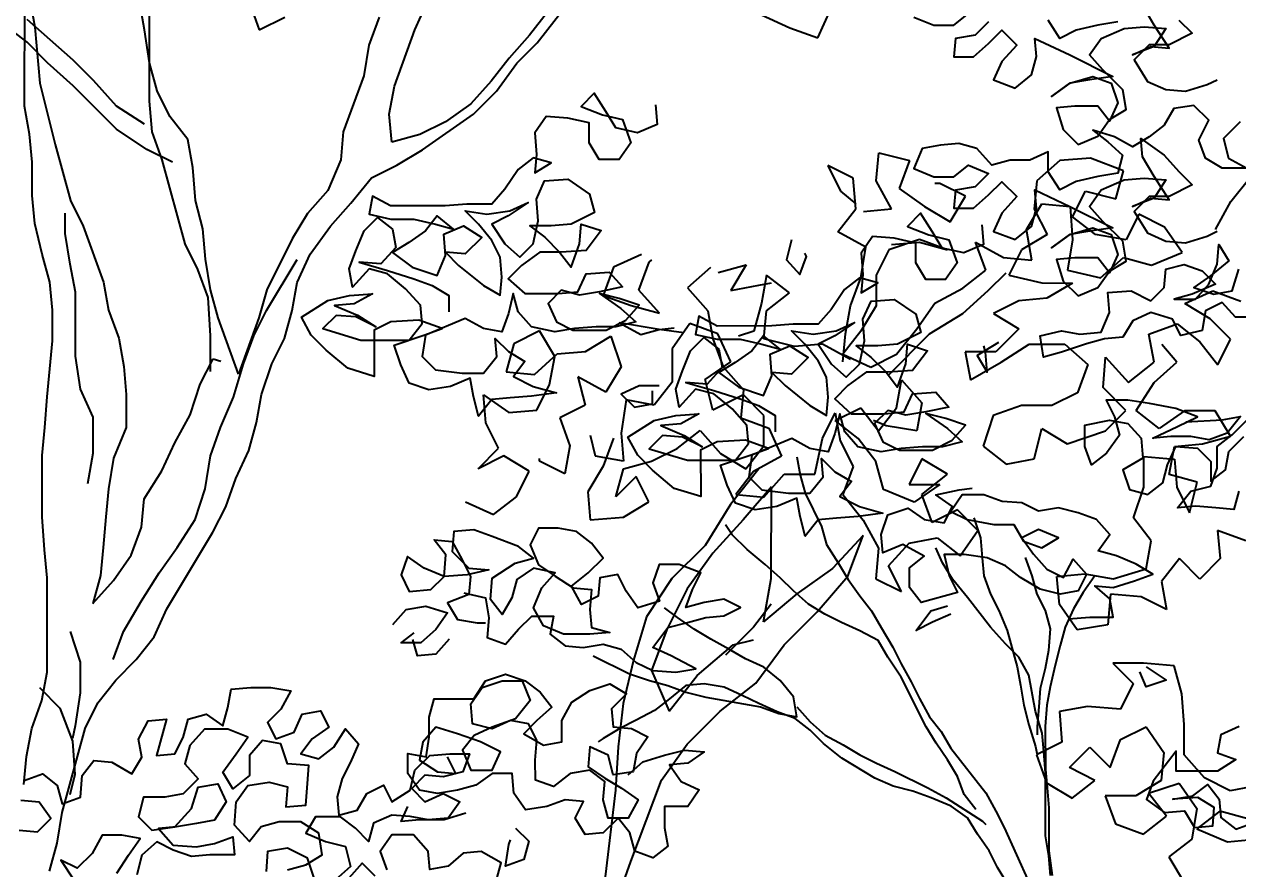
# Model space of a CAD drawing. Header units: millimetres. Extents: x 684983 to 685377, y 990360 to 990509.
# Drawn here: x 685200.044 to 685200.73, y 990446.12 to 990446.597 of the extents above; entities that cross this region are included whole.
import ezdxf

# ---------------------------------------------------------------- set-up
doc = ezdxf.new("R2010")
doc.units = ezdxf.units.MM
doc.header["$PDMODE"] = 35
doc.header["$PDSIZE"] = 0.2
for name, color, linetype in [('dim', 7, 'Continuous'), ('MAHAGONY', 7, 'Continuous'), ('TEAK', 7, 'Continuous')]:
    doc.layers.add(name, color=color, linetype=linetype)
doc.styles.add('DIM', font='ARIALN.TTF', dxfattribs={"width": 0.8, "height": 1})
doc.dimstyles.get("Standard").update_dxf_attribs({"dimtxt": 1, "dimasz": 0.18, "dimexe": 0.18, "dimexo": 0.0625, "dimgap": 0.09, "dimtad": 0, "dimrnd": 0.05, "dimzin": 0, "dimdsep": 46, "dimtxsty": 'DIM', "dimcen": 0.09, "dimse1": 1, "dimse2": 1, "dimsd1": 1, "dimsd2": 1, "dimadec": 0, "dimazin": 0, "dimtfac": 1, "dimtix": 1, "dimtofl": 0, "dimtmove": 2, "dimatfit": 3, "dimfxl": 0, "dimtolj": 1, "dimtzin": 0, "dimarcsym": 0})

# ---------------------------------------------------------------- blocks, each defined once
blk = doc.blocks.new('*D57')
at = {"layer": 'Defpoints', "color": 0, "transparency": 16777216}
for p in [(685192.35967, 990448.87212), (685192.10547, 990447.83), (685211.20735, 990443.17057)]:
    blk.add_point(p, dxfattribs=at)
at = {"layer": 'dim', "color": 0, "transparency": 16777216, "insert": (685201.91061, 990446.54241), "char_height": 1, "attachment_point": 5, "rotation": 346.29181, "style": 'DIM'}
blk.add_mtext('\\A1;19.65', dxfattribs=at)
blk = doc.blocks.new('TREE30')
at = {"color": 3, "flags": 128}
for points in [[(-0.1117, 2.86616), (-0.12371, 2.86415), (-0.13671, 2.86114), (-0.14672, 2.85612), (-0.15373, 2.86713)], [(-0.23481, 2.86905), (-0.22279, 2.86406), (-0.21078, 2.86407), (-0.20178, 2.87109)], [(-0.18976, 2.86609), (-0.19776, 2.85808), (-0.20977, 2.85607), (-0.21076, 2.84506), (-0.19875, 2.84507), (-0.18975, 2.85308), (-0.18175, 2.8611), (-0.17274, 2.8521), (-0.18174, 2.84208), (-0.18673, 2.83107), (-0.17371, 2.82607), (-0.16371, 2.83409), (-0.16072, 2.8451), (-0.16173, 2.85611), (-0.1407, 2.84612), (-0.11467, 2.83313), (-0.12868, 2.83112), (-0.14069, 2.82911), (-0.15169, 2.82109), (-0.14069, 2.82911), (-0.12668, 2.83312), (-0.11567, 2.82913), (-0.11165, 2.81712), (-0.11665, 2.80611), (-0.12366, 2.81511), (-0.13767, 2.8151), (-0.14868, 2.81409), (-0.14467, 2.80108), (-0.13565, 2.79208), (-0.12365, 2.7971), (-0.11665, 2.80711), (-0.10665, 2.81312), (-0.10866, 2.82513), (-0.12068, 2.83713), (-0.12869, 2.84613), (-0.1217, 2.85615), (-0.10769, 2.86216), (-0.09568, 2.86318), (-0.08267, 2.86219), (-0.08967, 2.85117), (-0.10267, 2.84616), (-0.09167, 2.85117), (-0.08066, 2.85018), (-0.08968, 2.86418), (-0.09669, 2.87619)], [(-0.07467, 2.8672), (-0.06665, 2.8592), (-0.08066, 2.85218), (-0.09267, 2.85217), (-0.10167, 2.84315), (-0.09365, 2.83015), (-0.08264, 2.82516), (-0.07062, 2.82417), (-0.05762, 2.82818), (-0.05162, 2.83119)], [(-0.02755, 2.68761), (-0.04056, 2.6876), (-0.04857, 2.6966), (-0.05858, 2.69159), (-0.06057, 2.67957), (-0.07358, 2.67656), (-0.07859, 2.68656), (-0.0916, 2.69055), (-0.10261, 2.68554), (-0.1086, 2.67553), (-0.11961, 2.67452), (-0.13062, 2.6715), (-0.14563, 2.66648), (-0.15663, 2.66347), (-0.15865, 2.67648), (-0.14564, 2.6795), (-0.13463, 2.6775), (-0.12162, 2.67852), (-0.11663, 2.69053), (-0.11764, 2.70254), (-0.10363, 2.70355), (-0.09161, 2.69756), (-0.08361, 2.70557), (-0.08262, 2.71658), (-0.07161, 2.7196), (-0.0606, 2.7156), (-0.05259, 2.7076), (-0.06659, 2.70159), (-0.0776, 2.69857), (-0.06459, 2.69859), (-0.05659, 2.7076), (-0.0516, 2.71962), (-0.05061, 2.73163), (-0.04459, 2.72162), (-0.05559, 2.71261), (-0.0656, 2.70559), (-0.05358, 2.7016), (-0.04257, 2.70361), (-0.03858, 2.71663)], [(-0.03766, 2.8057), (-0.04766, 2.79568), (-0.04465, 2.78368), (-0.03363, 2.77768), (-0.04865, 2.77767), (-0.05866, 2.78366), (-0.06267, 2.79467), (-0.05668, 2.80669), (-0.0657, 2.81568), (-0.07771, 2.81367), (-0.0837, 2.80366), (-0.0927, 2.79664), (-0.10271, 2.79063), (-0.11372, 2.79662), (-0.12673, 2.80062), (-0.11772, 2.79362), (-0.10871, 2.78562), (-0.1117, 2.77461), (-0.12371, 2.77259), (-0.13671, 2.76958), (-0.14672, 2.76457), (-0.15373, 2.77557), (-0.15375, 2.78758), (-0.16475, 2.78257), (-0.17676, 2.78255), (-0.18777, 2.77954), (-0.19678, 2.78954), (-0.2078, 2.79253), (-0.2188, 2.79152), (-0.22981, 2.78951), (-0.23481, 2.7775), (-0.22279, 2.7725), (-0.21078, 2.77252), (-0.20178, 2.77953), (-0.18976, 2.77454), (-0.19776, 2.76652), (-0.20977, 2.76451), (-0.21076, 2.7535), (-0.19875, 2.75351), (-0.18975, 2.76152), (-0.18175, 2.76954), (-0.17274, 2.76054), (-0.18174, 2.75052), (-0.18673, 2.73951), (-0.17371, 2.73452), (-0.16371, 2.74253), (-0.16072, 2.75354), (-0.16173, 2.76455), (-0.1407, 2.75456), (-0.11467, 2.74158), (-0.12868, 2.73956), (-0.14069, 2.73755), (-0.15169, 2.72953), (-0.14069, 2.73755), (-0.12668, 2.74157), (-0.11567, 2.73757), (-0.11165, 2.72557), (-0.11665, 2.71455), (-0.12366, 2.72355), (-0.13767, 2.72354), (-0.14868, 2.72253), (-0.14467, 2.70952), (-0.13565, 2.70052), (-0.12365, 2.70554), (-0.11665, 2.71555), (-0.10665, 2.72157), (-0.10866, 2.73358), (-0.12068, 2.74557), (-0.12869, 2.75457), (-0.1217, 2.76459), (-0.10769, 2.77061), (-0.09568, 2.77162), (-0.08267, 2.77063), (-0.08967, 2.75961), (-0.10267, 2.7546), (-0.09167, 2.75961), (-0.08066, 2.75862), (-0.08968, 2.77263), (-0.09669, 2.78463), (-0.09771, 2.79564), (-0.08368, 2.78564), (-0.07467, 2.77564), (-0.06665, 2.76764), (-0.08066, 2.76062), (-0.09267, 2.76061), (-0.10167, 2.7516), (-0.09365, 2.73859), (-0.08264, 2.7336), (-0.07062, 2.73261), (-0.05762, 2.73662), (-0.05162, 2.73963)], [(-0.39102, 2.81607), (-0.39, 2.80406), (-0.40201, 2.79904), (-0.41502, 2.80203), (-0.42104, 2.81204), (-0.42805, 2.82304), (-0.43605, 2.81502), (-0.42304, 2.81003), (-0.41102, 2.80704), (-0.40601, 2.79303), (-0.413, 2.78302), (-0.42501, 2.78301), (-0.43103, 2.79301), (-0.43104, 2.80502), (-0.44405, 2.80801), (-0.45707, 2.809), (-0.46406, 2.79899), (-0.46305, 2.78598), (-0.46404, 2.77497), (-0.45404, 2.78098), (-0.46505, 2.78397), (-0.47405, 2.77696), (-0.48205, 2.76494), (-0.49005, 2.75593), (-0.50506, 2.75591), (-0.51807, 2.7549), (-0.5511, 2.75487), (-0.56211, 2.76086), (-0.5641, 2.74985), (-0.55109, 2.74686), (-0.53708, 2.74687), (-0.52406, 2.74388), (-0.51305, 2.74089), (-0.52307, 2.74889), (-0.53006, 2.73987), (-0.54007, 2.73286), (-0.55007, 2.72685), (-0.53805, 2.71785), (-0.52303, 2.71286), (-0.51804, 2.72487), (-0.51905, 2.73788), (-0.50705, 2.7429), (-0.49603, 2.7359), (-0.50603, 2.72589), (-0.51804, 2.72687), (-0.51003, 2.71888), (-0.495, 2.70688), (-0.48499, 2.70088), (-0.484, 2.71189), (-0.48501, 2.7239), (-0.49003, 2.73391), (-0.49804, 2.74391), (-0.50606, 2.75191), (-0.49304, 2.74992), (-0.47903, 2.75193), (-0.46803, 2.75695), (-0.48003, 2.74893), (-0.49003, 2.74392), (-0.48202, 2.73191), (-0.473, 2.72391), (-0.465, 2.73193), (-0.46201, 2.74594), (-0.46303, 2.75895), (-0.45803, 2.76997), (-0.44402, 2.77098), (-0.431, 2.76198), (-0.42799, 2.75098), (-0.44199, 2.74396), (-0.454, 2.74295), (-0.46701, 2.74294), (-0.458, 2.73594), (-0.44898, 2.72694), (-0.44197, 2.71794), (-0.43698, 2.73195), (-0.43599, 2.74396), (-0.42397, 2.73997), (-0.43297, 2.72795), (-0.44798, 2.72694), (-0.46099, 2.72693), (-0.472, 2.71891), (-0.48, 2.7109), (-0.46998, 2.7019), (-0.44996, 2.70192), (-0.43795, 2.70293), (-0.43296, 2.71394), (-0.41895, 2.71496), (-0.41093, 2.70596), (-0.42494, 2.70294), (-0.43695, 2.70093), (-0.44796, 2.70392), (-0.45596, 2.69591), (-0.45095, 2.6849), (-0.44093, 2.67991), (-0.42092, 2.67992), (-0.40891, 2.68594), (-0.40091, 2.69495), (-0.41293, 2.69895), (-0.42494, 2.70194), (-0.41192, 2.69294), (-0.40291, 2.68494), (-0.41491, 2.68193), (-0.42692, 2.68192), (-0.43993, 2.68091), (-0.45194, 2.67889), (-0.46596, 2.68188), (-0.47397, 2.69088), (-0.47698, 2.70189), (-0.47998, 2.68988), (-0.48397, 2.67887), (-0.49498, 2.68086), (-0.506, 2.68685), (-0.53001, 2.67682), (-0.532, 2.66381), (-0.52398, 2.65581), (-0.50797, 2.65382), (-0.49496, 2.65383), (-0.48696, 2.66385), (-0.48797, 2.67486), (-0.47996, 2.66686), (-0.46994, 2.66086), (-0.47694, 2.65185), (-0.46492, 2.64585), (-0.45091, 2.64186), (-0.46592, 2.63985), (-0.47893, 2.63884), (-0.48994, 2.63783), (-0.49793, 2.62781), (-0.50095, 2.63982), (-0.50296, 2.65082), (-0.51497, 2.64581), (-0.52797, 2.6438), (-0.53999, 2.64779), (-0.545, 2.65879), (-0.54902, 2.6708), (-0.53101, 2.67682), (-0.52, 2.68083), (-0.53402, 2.68583), (-0.55103, 2.68481), (-0.56104, 2.6798), (-0.56101, 2.65177), (-0.57703, 2.65676), (-0.59005, 2.66776), (-0.59907, 2.67676), (-0.60508, 2.68776), (-0.58908, 2.69779), (-0.57607, 2.7008), (-0.56206, 2.70181), (-0.57306, 2.6958), (-0.58507, 2.69479), (-0.57105, 2.68879), (-0.56004, 2.6818), (-0.57205, 2.68779), (-0.58406, 2.68878), (-0.59206, 2.68077), (-0.56904, 2.67378), (-0.54001, 2.67381), (-0.53201, 2.68383), (-0.53303, 2.69483), (-0.54204, 2.70483), (-0.55306, 2.71383), (-0.56407, 2.71682), (-0.57407, 2.70581), (-0.57608, 2.71681), (-0.57209, 2.72783), (-0.5671, 2.73984), (-0.5591, 2.74786), (-0.55008, 2.74086), (-0.54807, 2.72985), (-0.55707, 2.71983), (-0.57008, 2.72082), (-0.55306, 2.71583), (-0.53704, 2.71084), (-0.52603, 2.70685), (-0.51602, 2.70085), (-0.51601, 2.69085)], [(-0.19374, 2.74351), (-0.19273, 2.7315), (-0.20473, 2.72648), (-0.21775, 2.72947), (-0.22376, 2.73948), (-0.23078, 2.75048), (-0.23878, 2.74246), (-0.22576, 2.73747), (-0.21375, 2.73448), (-0.20873, 2.72047), (-0.21573, 2.71046), (-0.22774, 2.71045), (-0.23375, 2.72045), (-0.23376, 2.73246), (-0.24678, 2.73545), (-0.25979, 2.73644), (-0.26679, 2.72642), (-0.26577, 2.71341), (-0.26676, 2.7024), (-0.25676, 2.70842), (-0.26777, 2.71141), (-0.27677, 2.7044), (-0.28477, 2.69238), (-0.29277, 2.68336), (-0.30778, 2.68335), (-0.32079, 2.68234), (-0.35382, 2.68231), (-0.36483, 2.6883), (-0.36683, 2.67729), (-0.35381, 2.6743), (-0.3398, 2.67431), (-0.32679, 2.67132), (-0.31577, 2.66833), (-0.32579, 2.67633), (-0.33279, 2.66731), (-0.34279, 2.6603), (-0.35279, 2.65428), (-0.34077, 2.64529), (-0.32576, 2.6403), (-0.32076, 2.65231), (-0.32178, 2.66532), (-0.30977, 2.67034), (-0.29876, 2.66334), (-0.30875, 2.65332), (-0.32077, 2.65431), (-0.31275, 2.64631), (-0.29773, 2.63432), (-0.28771, 2.62832), (-0.28672, 2.63933), (-0.28773, 2.65134), (-0.29275, 2.66135), (-0.30076, 2.67135), (-0.30878, 2.67935), (-0.29577, 2.67736), (-0.28176, 2.67937), (-0.27075, 2.68439), (-0.28275, 2.67637), (-0.29276, 2.67135), (-0.28474, 2.65935), (-0.27572, 2.65135), (-0.26773, 2.65937), (-0.26474, 2.67338), (-0.26575, 2.68639), (-0.26075, 2.69741), (-0.24674, 2.69842), (-0.23372, 2.68942), (-0.23071, 2.67842), (-0.24472, 2.6714), (-0.25673, 2.67039), (-0.26974, 2.67037), (-0.26072, 2.66338), (-0.25171, 2.65438), (-0.24469, 2.64538), (-0.2397, 2.65939), (-0.23871, 2.6714), (-0.2267, 2.66741), (-0.23569, 2.65539), (-0.25071, 2.65438), (-0.26372, 2.65437), (-0.27472, 2.64635), (-0.28272, 2.63834), (-0.2727, 2.62934), (-0.25268, 2.62936), (-0.24068, 2.63037), (-0.23568, 2.64138), (-0.22167, 2.64239), (-0.21366, 2.63339), (-0.22766, 2.63038), (-0.23967, 2.62837), (-0.25069, 2.63136), (-0.25868, 2.62334), (-0.25367, 2.61234), (-0.24366, 2.60734), (-0.22364, 2.60736), (-0.21164, 2.61338), (-0.20364, 2.62239), (-0.21565, 2.62639), (-0.22766, 2.62938), (-0.21464, 2.62038), (-0.20563, 2.61238), (-0.21764, 2.60937), (-0.22965, 2.60936), (-0.24266, 2.60835), (-0.25467, 2.60633), (-0.26868, 2.60932), (-0.2767, 2.61832), (-0.27971, 2.62933), (-0.2827, 2.61732), (-0.28669, 2.6063), (-0.2977, 2.6083), (-0.30872, 2.61429), (-0.33273, 2.60426), (-0.33472, 2.59125), (-0.32671, 2.58325), (-0.31069, 2.58126), (-0.29768, 2.58127), (-0.28968, 2.59129), (-0.29069, 2.6023), (-0.28268, 2.5943), (-0.27266, 2.5883), (-0.27966, 2.57929), (-0.26765, 2.57329), (-0.25363, 2.5693), (-0.26864, 2.56729), (-0.28165, 2.56628), (-0.29266, 2.56526), (-0.30066, 2.55525), (-0.30367, 2.56726), (-0.30568, 2.57826), (-0.31769, 2.57325), (-0.3307, 2.57123), (-0.34271, 2.57523), (-0.34773, 2.58623), (-0.35174, 2.59824), (-0.33373, 2.60426), (-0.32272, 2.60827), (-0.33674, 2.61326), (-0.35375, 2.61225), (-0.36376, 2.60723), (-0.36373, 2.57921), (-0.37975, 2.5842), (-0.39277, 2.5952), (-0.40179, 2.6042), (-0.4078, 2.6152), (-0.3918, 2.62522), (-0.37879, 2.62824), (-0.36478, 2.62925), (-0.37578, 2.62324), (-0.38779, 2.62223), (-0.37378, 2.61623), (-0.36276, 2.60924), (-0.37478, 2.61523), (-0.38679, 2.61622), (-0.39479, 2.60821), (-0.37176, 2.60122), (-0.34274, 2.60125), (-0.33474, 2.61126), (-0.33575, 2.62227), (-0.34477, 2.63227), (-0.35578, 2.64127), (-0.3668, 2.64426), (-0.37679, 2.63325), (-0.37881, 2.64425), (-0.37481, 2.65527), (-0.36982, 2.66728), (-0.36182, 2.67529), (-0.35281, 2.6683), (-0.35079, 2.65729), (-0.35979, 2.64727), (-0.3728, 2.64826), (-0.35579, 2.64327), (-0.33977, 2.63828), (-0.32875, 2.63429), (-0.31874, 2.62829), (-0.31873, 2.61829)], [(-0.03846, 2.58251), (-0.04145, 2.5715), (-0.05246, 2.57249), (-0.06447, 2.57348), (-0.07548, 2.57247), (-0.06748, 2.58248), (-0.05548, 2.5855), (-0.05148, 2.59651), (-0.0515, 2.60952), (-0.04249, 2.61654), (-0.0335, 2.62555)], [(-0.38882, 2.64625), (-0.40083, 2.64623), (-0.41183, 2.64122), (-0.40382, 2.63322), (-0.39281, 2.63523), (-0.39282, 2.64324)], [(-0.07053, 2.62452), (-0.04851, 2.62554), (-0.0375, 2.62755), (-0.0455, 2.61753), (-0.0565, 2.61352), (-0.06752, 2.61551), (-0.07953, 2.6155), (-0.09053, 2.61449), (-0.07553, 2.62151), (-0.06352, 2.62753), (-0.07654, 2.63252), (-0.09255, 2.63551), (-0.10557, 2.6375), (-0.11858, 2.63748), (-0.11357, 2.62748), (-0.11055, 2.61647), (-0.11855, 2.60546), (-0.12755, 2.59844), (-0.13156, 2.60945), (-0.13158, 2.62246), (-0.11657, 2.62548), (-0.10555, 2.62348), (-0.09754, 2.61448), (-0.09653, 2.60248), (-0.10853, 2.59546), (-0.10452, 2.58345), (-0.09351, 2.58046), (-0.0845, 2.58747), (-0.08151, 2.59849), (-0.07652, 2.6095), (-0.06351, 2.60851), (-0.05549, 2.60051), (-0.05548, 2.5885), (-0.04648, 2.59552), (-0.04449, 2.60653), (-0.03549, 2.61554)], [(-0.14148, 2.50535), (-0.12847, 2.50636), (-0.11446, 2.50638), (-0.11647, 2.51738), (-0.12548, 2.52538), (-0.11447, 2.52439), (-0.10146, 2.52841), (-0.09046, 2.53242), (-0.10047, 2.53842), (-0.11249, 2.54341), (-0.1235, 2.5464), (-0.1165, 2.55642), (-0.12452, 2.56542), (-0.13553, 2.56941), (-0.14754, 2.5724), (-0.15955, 2.57039), (-0.16957, 2.57539), (-0.18158, 2.57638), (-0.19259, 2.58037), (-0.2056, 2.58036), (-0.2126, 2.57034), (-0.20258, 2.56535), (-0.18657, 2.56236), (-0.17456, 2.56237), (-0.16854, 2.55237), (-0.15753, 2.54837), (-0.14753, 2.55439), (-0.15954, 2.55938), (-0.16955, 2.55437), (-0.16253, 2.54437), (-0.15452, 2.53537), (-0.1445, 2.53037), (-0.13851, 2.54139), (-0.13049, 2.53238), (-0.13549, 2.52237), (-0.1465, 2.52036), (-0.15851, 2.52335), (-0.17052, 2.53035), (-0.17954, 2.53734), (-0.19055, 2.54234), (-0.20457, 2.54433), (-0.21658, 2.54432), (-0.21356, 2.53131), (-0.20855, 2.5213), (-0.23056, 2.51528), (-0.23758, 2.52428), (-0.23759, 2.53629), (-0.22859, 2.5433), (-0.2416, 2.5503), (-0.25361, 2.54528), (-0.25462, 2.55629), (-0.25063, 2.56831), (-0.23862, 2.57232), (-0.22861, 2.56532), (-0.21659, 2.56333), (-0.2116, 2.57335), (-0.22161, 2.58034), (-0.2076, 2.58336), (-0.1996, 2.58437)], [(-0.54982, 2.50198), (-0.54182, 2.51099), (-0.52981, 2.513), (-0.5168, 2.50901), (-0.5238, 2.499), (-0.5328, 2.49098), (-0.54481, 2.49097), (-0.5368, 2.49698)], [(-0.51578, 2.493), (-0.52378, 2.48398), (-0.53479, 2.48297), (-0.5378, 2.49298)], [(-0.40762, 2.41103), (-0.39862, 2.41904), (-0.38561, 2.42306), (-0.3736, 2.42607), (-0.36159, 2.42508), (-0.37159, 2.41807), (-0.3826, 2.41706), (-0.37559, 2.40705), (-0.36457, 2.40206), (-0.37157, 2.39205), (-0.38558, 2.39203), (-0.38557, 2.37902), (-0.38356, 2.36801), (-0.39256, 2.361), (-0.40357, 2.36499), (-0.40658, 2.376), (-0.4136, 2.385), (-0.4226, 2.37599), (-0.43361, 2.37497), (-0.43962, 2.38498), (-0.43462, 2.39499), (-0.44564, 2.39598), (-0.45664, 2.39197), (-0.46965, 2.38995), (-0.47667, 2.39996), (-0.47768, 2.41197), (-0.48969, 2.41195), (-0.49969, 2.40494), (-0.5107, 2.40193), (-0.5227, 2.39991), (-0.53372, 2.40191), (-0.54073, 2.41191), (-0.54074, 2.42392), (-0.52973, 2.42193), (-0.52774, 2.43394), (-0.52775, 2.44595), (-0.52476, 2.45696), (-0.50074, 2.45698), (-0.49374, 2.468), (-0.48174, 2.47201), (-0.46972, 2.46802), (-0.46071, 2.46102), (-0.45369, 2.45202), (-0.46269, 2.44401), (-0.47069, 2.43599), (-0.45868, 2.429), (-0.44767, 2.43101), (-0.44768, 2.44402), (-0.44169, 2.45503), (-0.43068, 2.46205), (-0.41868, 2.46607), (-0.40866, 2.46007), (-0.41766, 2.45105), (-0.41665, 2.44004), (-0.40564, 2.43905), (-0.39563, 2.43406), (-0.40262, 2.42404), (-0.40462, 2.41303), (-0.41662, 2.41102), (-0.41964, 2.42303), (-0.43065, 2.42802), (-0.43164, 2.41601), (-0.42163, 2.40901), (-0.41161, 2.40302), (-0.4016, 2.39602), (-0.40759, 2.38501), (-0.4196, 2.385), (-0.42262, 2.396), (-0.42162, 2.40701), (-0.43064, 2.41401), (-0.44265, 2.412), (-0.45265, 2.40398), (-0.46366, 2.40797), (-0.46367, 2.41998), (-0.46268, 2.432), (-0.4677, 2.442), (-0.47871, 2.44399), (-0.48971, 2.43898), (-0.50172, 2.44197), (-0.50274, 2.45398), (-0.49574, 2.46399), (-0.48373, 2.46801), (-0.47172, 2.46802), (-0.46671, 2.45601), (-0.47571, 2.44499), (-0.48971, 2.43998), (-0.50072, 2.43496), (-0.50772, 2.42595), (-0.5027, 2.41394), (-0.48969, 2.41396), (-0.48469, 2.42497), (-0.49671, 2.43096), (-0.51073, 2.43596), (-0.52374, 2.43995), (-0.53174, 2.43093), (-0.53373, 2.41992), (-0.52272, 2.41292), (-0.51171, 2.41193), (-0.51672, 2.42194)], [(-0.48731, 2.34685), (-0.48432, 2.35786), (-0.49633, 2.36486), (-0.50734, 2.36385), (-0.51634, 2.35583), (-0.52735, 2.35382), (-0.52836, 2.36483), (-0.53738, 2.37483), (-0.55039, 2.37482), (-0.55739, 2.3648), (-0.55337, 2.3538)], [(-0.56037, 2.34979), (-0.56839, 2.35779), (-0.57639, 2.34877)], [(-0.77558, 2.37761), (-0.76457, 2.37662), (-0.75657, 2.38464), (-0.76359, 2.39464), (-0.7746, 2.39563)], [(-0.77261, 2.40764), (-0.7616, 2.41166), (-0.75259, 2.40466), (-0.74957, 2.39365), (-0.73857, 2.39766), (-0.73758, 2.41068), (-0.73058, 2.41969), (-0.71957, 2.4187), (-0.70756, 2.41171), (-0.70156, 2.42172), (-0.70357, 2.43273), (-0.69758, 2.44374), (-0.68657, 2.44475), (-0.69255, 2.42273), (-0.68154, 2.42374), (-0.67655, 2.43375), (-0.67356, 2.44476), (-0.66255, 2.44778), (-0.65254, 2.44078), (-0.64954, 2.45179), (-0.64755, 2.4628), (-0.63554, 2.46382), (-0.62353, 2.46383), (-0.61152, 2.46184), (-0.61752, 2.45082), (-0.62551, 2.44281), (-0.6205, 2.4328), (-0.6095, 2.43682), (-0.6045, 2.44783), (-0.59349, 2.44984), (-0.58848, 2.43984), (-0.59848, 2.43282), (-0.60548, 2.42381), (-0.59447, 2.42082), (-0.58547, 2.42783), (-0.57847, 2.43885), (-0.57046, 2.42985), (-0.57545, 2.41883), (-0.58045, 2.40882), (-0.58344, 2.39781), (-0.58243, 2.3868), (-0.57142, 2.38981), (-0.56542, 2.39983), (-0.55542, 2.40484), (-0.55041, 2.39483), (-0.5394, 2.40185), (-0.53641, 2.41386), (-0.52741, 2.42288), (-0.5154, 2.42389), (-0.50339, 2.4239), (-0.50739, 2.41289), (-0.51939, 2.40988), (-0.5304, 2.41087), (-0.5384, 2.40285), (-0.53039, 2.39485), (-0.51939, 2.39987), (-0.50937, 2.39487), (-0.51637, 2.38486), (-0.52838, 2.38385), (-0.53939, 2.38584), (-0.5504, 2.38683), (-0.5614, 2.38181), (-0.5644, 2.3708), (-0.57241, 2.3788), (-0.58143, 2.3858), (-0.59644, 2.38578), (-0.60243, 2.37577), (-0.59042, 2.37078), (-0.57841, 2.36779), (-0.57539, 2.35578), (-0.58439, 2.34776)], [(-0.5974, 2.34875), (-0.60142, 2.36076), (-0.61343, 2.36675), (-0.62544, 2.36474), (-0.62643, 2.35273)], [(-0.61342, 2.35374), (-0.60242, 2.35675), (-0.59241, 2.36277), (-0.59443, 2.37578), (-0.60544, 2.38277), (-0.61845, 2.38276), (-0.62946, 2.37975), (-0.63646, 2.37074), (-0.64547, 2.38074), (-0.64449, 2.39475), (-0.63749, 2.40476), (-0.62448, 2.40678), (-0.61347, 2.40378), (-0.61446, 2.39177), (-0.60245, 2.39279), (-0.60146, 2.4058), (-0.60047, 2.41681), (-0.61348, 2.4178), (-0.6175, 2.4298), (-0.62851, 2.43179), (-0.63651, 2.42278), (-0.63649, 2.41077), (-0.6465, 2.40275), (-0.65251, 2.41276), (-0.64451, 2.42377), (-0.63752, 2.43379), (-0.64953, 2.43878), (-0.66354, 2.43877), (-0.67254, 2.42875), (-0.67553, 2.41774), (-0.66752, 2.40874), (-0.67652, 2.39972), (-0.68753, 2.39771), (-0.70054, 2.3977), (-0.70353, 2.38569), (-0.69551, 2.37769), (-0.6815, 2.3797), (-0.67151, 2.39072), (-0.66751, 2.40373), (-0.65551, 2.40575), (-0.65049, 2.39474), (-0.65749, 2.38373), (-0.6685, 2.38172), (-0.6805, 2.3797), (-0.69151, 2.37869), (-0.6825, 2.36869), (-0.66848, 2.3677), (-0.65747, 2.36972), (-0.64647, 2.37373), (-0.64546, 2.36272), (-0.66047, 2.36271), (-0.67148, 2.3617), (-0.68249, 2.36569), (-0.69251, 2.37068), (-0.70151, 2.36267), (-0.7045, 2.35066)], [(-0.71651, 2.35165), (-0.70951, 2.36266), (-0.70252, 2.37268), (-0.71353, 2.37467), (-0.72554, 2.37466), (-0.73153, 2.36364), (-0.74053, 2.35463), (-0.75054, 2.35962), (-0.74253, 2.34762)], [(-0.03833, 2.44039), (-0.04933, 2.43538), (-0.05133, 2.42437), (-0.04031, 2.42037), (-0.05132, 2.41336), (-0.07634, 2.41333), (-0.07635, 2.42534), (-0.09034, 2.40732), (-0.09434, 2.3963), (-0.08332, 2.38831), (-0.07131, 2.38932), (-0.0653, 2.37931), (-0.05429, 2.38033), (-0.0533, 2.39134), (-0.06331, 2.39733), (-0.07832, 2.39632), (-0.06632, 2.39833), (-0.05731, 2.40534), (-0.0503, 2.39634), (-0.04929, 2.38533), (-0.04028, 2.37834), (-0.02927, 2.38235)], [(-0.50568, 2.38792), (-0.51869, 2.3839), (-0.5337, 2.38389), (-0.54471, 2.38288), (-0.54071, 2.39189)], [(-0.47564, 2.37894), (-0.46763, 2.37094), (-0.47062, 2.35993), (-0.48163, 2.35591), (-0.47964, 2.36893), (-0.47864, 2.37193)]]:
    blk.add_lwpolyline(points, dxfattribs=at)
at = {"flags": 128}
for points in [[(-0.30883, 2.73439), (-0.31182, 2.72238), (-0.30381, 2.71338), (-0.29981, 2.72439), (-0.30081, 2.72639)], [(-0.37383, 2.67829), (-0.38885, 2.68027), (-0.41287, 2.68426), (-0.39985, 2.67726), (-0.38885, 2.68027), (-0.37984, 2.68128)], [(-0.18367, 2.67246), (-0.19667, 2.66444), (-0.19066, 2.65443), (-0.19167, 2.66644), (-0.19267, 2.67045)], [(-0.21254, 2.50829), (-0.22354, 2.50328), (-0.23355, 2.49826), (-0.22455, 2.51028), (-0.21455, 2.51329)], [(-0.09441, 2.47637), (-0.08239, 2.46837), (-0.0944, 2.46436), (-0.09841, 2.47336)]]:
    blk.add_lwpolyline(points, dxfattribs=at)
at = {"color": 15, "flags": 128}
for points in [[(-0.30571, 2.60328), (-0.30369, 2.59228), (-0.30068, 2.58127), (-0.29065, 2.56126), (-0.28764, 2.55026), (-0.28063, 2.53925), (-0.27461, 2.52925), (-0.2676, 2.51925), (-0.26058, 2.51025), (-0.25457, 2.50024), (-0.24755, 2.48824), (-0.24254, 2.47824), (-0.23652, 2.46723), (-0.23151, 2.45723), (-0.22549, 2.44622), (-0.21848, 2.43722), (-0.21247, 2.42722), (-0.19142, 2.40022), (-0.18541, 2.38921), (-0.18039, 2.37921), (-0.16535, 2.3462)], [(-0.15234, 2.35021), (-0.15336, 2.36222), (-0.15537, 2.37423), (-0.1554, 2.41226), (-0.15642, 2.42527), (-0.15743, 2.43628), (-0.16144, 2.44929), (-0.16547, 2.4713), (-0.17148, 2.4823), (-0.1795, 2.4903), (-0.18851, 2.5003), (-0.20254, 2.51831), (-0.21156, 2.52931), (-0.21757, 2.53931), (-0.22158, 2.54832)], [(-0.19742, 2.3902), (-0.20443, 2.3992), (-0.20845, 2.41021), (-0.21446, 2.42021), (-0.22148, 2.43021), (-0.22749, 2.44022), (-0.24253, 2.47023), (-0.25055, 2.48223), (-0.25656, 2.49224), (-0.26758, 2.49823), (-0.27859, 2.50322), (-0.2886, 2.50822), (-0.29862, 2.51422), (-0.30763, 2.52221), (-0.31565, 2.53021), (-0.32466, 2.53821), (-0.33568, 2.54721), (-0.3447, 2.55621), (-0.3487, 2.56221)], [(-0.19858, 2.56635), (-0.19457, 2.55434), (-0.19356, 2.54234), (-0.19254, 2.53133), (-0.18853, 2.52032), (-0.18352, 2.51032), (-0.1785, 2.49831), (-0.17248, 2.4763), (-0.17047, 2.46529), (-0.16845, 2.45328), (-0.16544, 2.44128), (-0.16142, 2.42827), (-0.16042, 2.42326)], [(-0.16753, 2.54236), (-0.16352, 2.53135), (-0.16051, 2.52035), (-0.15549, 2.51034), (-0.15248, 2.49934), (-0.15347, 2.48632), (-0.15546, 2.47531), (-0.15845, 2.4633), (-0.15944, 2.45229), (-0.16043, 2.44028), (-0.16043, 2.43528)], [(-0.12549, 2.53139), (-0.13248, 2.52137), (-0.13848, 2.51136), (-0.14347, 2.50035), (-0.14647, 2.48933), (-0.14946, 2.47732), (-0.15245, 2.46431), (-0.15444, 2.4533), (-0.15543, 2.44028), (-0.15541, 2.41426), (-0.15439, 2.40325), (-0.15338, 2.39124), (-0.15336, 2.36522), (-0.15134, 2.35021)], [(-0.4287, 2.48307), (-0.40667, 2.47208), (-0.39466, 2.46809), (-0.38365, 2.4651), (-0.37263, 2.4611), (-0.36062, 2.45811), (-0.32759, 2.45214), (-0.31657, 2.44814), (-0.30556, 2.44615), (-0.30757, 2.45816), (-0.31559, 2.46816), (-0.32561, 2.47616), (-0.33662, 2.48115), (-0.34663, 2.48715), (-0.35765, 2.49314), (-0.36766, 2.49914), (-0.37768, 2.50614), (-0.38569, 2.51213)], [(-0.17836, 2.34518), (-0.18438, 2.35519), (-0.18939, 2.36519), (-0.1964, 2.37519), (-0.20242, 2.38519), (-0.21243, 2.39219), (-0.22445, 2.39718), (-0.23546, 2.40118), (-0.24747, 2.40417), (-0.25849, 2.40916), (-0.27852, 2.42116), (-0.28953, 2.43015), (-0.29755, 2.43815), (-0.30656, 2.44515), (-0.31758, 2.44914), (-0.32859, 2.45414), (-0.3386, 2.45913), (-0.34962, 2.46413), (-0.36163, 2.46612), (-0.37264, 2.46511), (-0.38264, 2.45709), (-0.39164, 2.45008), (-0.40264, 2.44406), (-0.41265, 2.43905), (-0.42265, 2.43303), (-0.42565, 2.43103)], [(-0.30557, 2.45216), (-0.29755, 2.44316), (-0.28854, 2.43516), (-0.27752, 2.42916), (-0.26751, 2.42317), (-0.2575, 2.41817), (-0.24648, 2.41318), (-0.22646, 2.40319), (-0.21544, 2.39719), (-0.19341, 2.3832), (-0.19141, 2.3812)]]:
    blk.add_lwpolyline(points, dxfattribs=at)
at = {"color": 105, "flags": 128}
blk.add_lwpolyline([(-0.5068, 2.52103), (-0.49379, 2.51804), (-0.49177, 2.50603), (-0.49276, 2.49402), (-0.48175, 2.49003), (-0.47375, 2.49904), (-0.46575, 2.50706), (-0.45274, 2.50707), (-0.45473, 2.49606), (-0.44572, 2.48906), (-0.43471, 2.48807), (-0.4227, 2.49008), (-0.41169, 2.48709), (-0.40267, 2.47909), (-0.39266, 2.4741), (-0.37865, 2.47311), (-0.36664, 2.47512), (-0.38166, 2.48311), (-0.39267, 2.48811), (-0.38368, 2.50013), (-0.37167, 2.50314), (-0.36066, 2.50615), (-0.34966, 2.50716), (-0.33965, 2.51218), (-0.34966, 2.51717), (-0.36167, 2.51516), (-0.37268, 2.51215), (-0.36869, 2.52316), (-0.36369, 2.53317), (-0.37671, 2.53816), (-0.38872, 2.53815), (-0.39271, 2.52714), (-0.3887, 2.51613), (-0.4017, 2.51212), (-0.40872, 2.52212), (-0.41373, 2.53213), (-0.42474, 2.53011), (-0.42573, 2.5191), (-0.43573, 2.51409), (-0.44175, 2.52509), (-0.43175, 2.53311), (-0.42275, 2.54213), (-0.42976, 2.55113), (-0.43878, 2.55812), (-0.44979, 2.56012), (-0.4618, 2.56011), (-0.46679, 2.55009), (-0.46178, 2.53809), (-0.45176, 2.53109), (-0.44075, 2.52409), (-0.42974, 2.5231), (-0.43073, 2.51109), (-0.42972, 2.50008), (-0.4187, 2.49709), (-0.43071, 2.49608), (-0.44673, 2.49606), (-0.45874, 2.50106), (-0.46476, 2.51206), (-0.45976, 2.52408), (-0.45177, 2.53309), (-0.46478, 2.53608), (-0.47478, 2.52907), (-0.47777, 2.51806), (-0.48377, 2.50804), (-0.49078, 2.51704), (-0.4898, 2.53005), (-0.47579, 2.53907), (-0.46478, 2.54209), (-0.4738, 2.54909), (-0.48982, 2.55508), (-0.50083, 2.55907), (-0.51284, 2.55806), (-0.51383, 2.54605), (-0.50381, 2.53605), (-0.4918, 2.53506), (-0.50481, 2.53204), (-0.51882, 2.53103), (-0.53084, 2.53602), (-0.54085, 2.54302), (-0.54484, 2.53201), (-0.53983, 2.522), (-0.52682, 2.52301), (-0.51882, 2.53103), (-0.51783, 2.54404), (-0.52485, 2.55304), (-0.51384, 2.55205), (-0.50782, 2.54105), (-0.50281, 2.53104), (-0.5038, 2.52003), (-0.5168, 2.51502), (-0.51079, 2.50501), (-0.49878, 2.50302), (-0.49377, 2.50303)], dxfattribs=at)
blk = doc.blocks.new('A$C25655A80')
at = {"color": 62}
for p, q in [((0.05239, 1.56976), (0.05243, 1.61686)), ((0.24563, 1.59361), (0.2591, 1.61091)), ((0.05435, 1.61013), (0.05626, 1.59956)), ((0.09759, 1.59856), (0.09568, 1.60913)), ((0.09949, 1.57164), (0.09952, 1.60721)), ((0.13702, 1.60909), (0.14085, 1.59852)), ((0.19949, 1.59846), (0.20431, 1.60903)), ((0.35137, 1.59544), (0.35619, 1.60601)), ((0.07067, 1.58704), (0.05338, 1.60244)), ((0.14085, 1.59852), (0.15047, 1.60331)), ((0.18604, 1.60328), (0.18218, 1.59271)), ((0.24949, 1.60515), (0.24275, 1.5965)), ((0.33023, 1.60411), (0.3408, 1.59929)), ((0.05337, 1.59379), (0.04472, 1.60053)), ((0.05626, 1.59956), (0.05816, 1.5784)), ((0.0995, 1.58606), (0.09759, 1.59856)), ((0.19178, 1.57732), (0.19949, 1.59846)), ((0.24275, 1.5965), (0.23505, 1.58786)), ((0.3408, 1.59929), (0.35137, 1.59544)), ((0.06105, 1.58609), (0.05337, 1.59379)), ((0.18218, 1.59271), (0.18025, 1.58118)), ((0.23793, 1.58593), (0.24563, 1.59361)), ((0.23505, 1.58786), (0.22831, 1.57921)), ((0.07066, 1.57743), (0.06105, 1.58609)), ((0.07835, 1.57935), (0.07067, 1.58704)), ((0.10238, 1.57548), (0.0995, 1.58606)), ((0.23023, 1.57536), (0.23793, 1.58593)), ((0.05816, 1.5784), (0.06391, 1.55533)), ((0.08699, 1.56973), (0.07835, 1.57935)), ((0.18025, 1.58118), (0.17254, 1.56004)), ((0.22831, 1.57921), (0.22061, 1.57057)), ((0.08698, 1.56107), (0.07066, 1.57743)), ((0.10718, 1.56586), (0.10238, 1.57548)), ((0.18985, 1.56675), (0.19178, 1.57732)), ((0.22157, 1.56672), (0.23023, 1.57536)), ((0.0543, 1.55918), (0.05239, 1.56976)), ((0.09756, 1.56299), (0.08699, 1.56973)), ((0.10044, 1.5601), (0.09949, 1.57164)), ((0.22061, 1.57057), (0.211, 1.56385)), ((0.1139, 1.55721), (0.10718, 1.56586)), ((0.1908, 1.55617), (0.18985, 1.56675)), ((0.20233, 1.55328), (0.22157, 1.56672)), ((0.09851, 1.55337), (0.08698, 1.56107)), ((0.10428, 1.54952), (0.10044, 1.5601)), ((0.17254, 1.56004), (0.17157, 1.54946)), ((0.211, 1.56385), (0.20138, 1.55905)), ((0.05525, 1.54861), (0.0543, 1.55918)), ((0.06391, 1.55533), (0.06966, 1.53417)), ((0.11581, 1.54663), (0.1139, 1.55721)), ((0.20138, 1.55905), (0.1908, 1.55617)), ((0.10812, 1.54856), (0.09851, 1.55337)), ((0.19272, 1.54752), (0.20233, 1.55328)), ((0.37343, 1.54159), (0.37441, 1.55216)), ((0.37441, 1.55216), (0.38594, 1.54927)), ((0.05524, 1.53611), (0.05525, 1.54861)), ((0.1129, 1.51779), (0.10428, 1.54952)), ((0.11676, 1.53413), (0.11581, 1.54663)), ((0.17157, 1.54946), (0.16675, 1.53793)), ((0.1831, 1.54272), (0.19272, 1.54752)), ((0.35518, 1.54737), (0.35997, 1.53775)), ((0.36478, 1.54256), (0.35518, 1.54737)), ((0.38594, 1.54927), (0.38208, 1.53869)), ((0.44266, 1.54921), (0.434, 1.54153)), ((0.45419, 1.55016), (0.44266, 1.54921)), ((0.46668, 1.54535), (0.45419, 1.55016)), ((0.1754, 1.53312), (0.1831, 1.54272)), ((0.36573, 1.53102), (0.36478, 1.54256)), ((0.37919, 1.53101), (0.37343, 1.54159)), ((0.46379, 1.53477), (0.46668, 1.54535)), ((0.50705, 1.53377), (0.51475, 1.54338)), ((0.16675, 1.53793), (0.15905, 1.52929)), ((0.35997, 1.53775), (0.36574, 1.53294)), ((0.38208, 1.53869), (0.39169, 1.53196)), ((0.39747, 1.5406), (0.39554, 1.54061)), ((0.40708, 1.53579), (0.39747, 1.5406)), ((0.434, 1.54153), (0.43303, 1.53096)), ((0.44744, 1.52806), (0.45226, 1.53767)), ((0.45226, 1.53767), (0.46379, 1.53477)), ((0.05619, 1.52553), (0.05524, 1.53611)), ((0.06966, 1.53417), (0.07445, 1.52456)), ((0.11963, 1.52355), (0.11676, 1.53413)), ((0.1677, 1.52447), (0.1754, 1.53312)), ((0.4013, 1.52618), (0.40708, 1.53579)), ((0.43014, 1.52327), (0.43591, 1.53288)), ((0.43591, 1.53288), (0.44649, 1.53191)), ((0.50127, 1.5232), (0.50705, 1.53377)), ((0.06772, 1.52168), (0.06773, 1.52937)), ((0.15905, 1.52929), (0.15328, 1.51968)), ((0.359, 1.52237), (0.36573, 1.53102)), ((0.36862, 1.53006), (0.37919, 1.53101)), ((0.39169, 1.53196), (0.4013, 1.52618)), ((0.43303, 1.53096), (0.43782, 1.52134)), ((0.44649, 1.53191), (0.44743, 1.51941)), ((0.45609, 1.52132), (0.44744, 1.52806)), ((0.47244, 1.529), (0.46762, 1.51939)), ((0.48205, 1.52418), (0.47244, 1.529)), ((0.05906, 1.514), (0.05619, 1.52553)), ((0.07445, 1.52456), (0.08213, 1.5034)), ((0.12059, 1.51202), (0.11963, 1.52355)), ((0.16, 1.5139), (0.1677, 1.52447)), ((0.48877, 1.51456), (0.48205, 1.52418)), ((0.06963, 1.51014), (0.06772, 1.52168)), ((0.15328, 1.51968), (0.14365, 1.50046)), ((0.36957, 1.5166), (0.359, 1.52237)), ((0.38976, 1.51946), (0.37822, 1.51563)), ((0.40033, 1.51561), (0.38976, 1.51946)), ((0.43782, 1.52134), (0.42821, 1.51558)), ((0.43205, 1.51173), (0.43014, 1.52327)), ((0.44743, 1.51941), (0.4455, 1.50788)), ((0.46762, 1.51939), (0.45609, 1.52132)), ((0.1177, 1.50818), (0.1129, 1.51779)), ((0.36763, 1.50506), (0.36957, 1.5166)), ((0.37822, 1.51563), (0.3734, 1.50602)), ((0.37918, 1.51755), (0.38976, 1.5185)), ((0.38976, 1.5185), (0.40033, 1.51561)), ((0.4109, 1.51848), (0.42147, 1.5127)), ((0.41474, 1.5079), (0.4109, 1.51848)), ((0.42821, 1.51558), (0.42339, 1.50597)), ((0.47723, 1.50977), (0.48877, 1.51456)), ((0.06194, 1.50342), (0.05906, 1.514)), ((0.07155, 1.49957), (0.06963, 1.51014)), ((0.1225, 1.50048), (0.12059, 1.51202)), ((0.14364, 1.49277), (0.15519, 1.51199)), ((0.15518, 1.50333), (0.16, 1.5139)), ((0.28497, 1.51379), (0.27439, 1.50899)), ((0.284, 1.50033), (0.28785, 1.5109)), ((0.28785, 1.5109), (0.28881, 1.51186)), ((0.3138, 1.50703), (0.32438, 1.50991)), ((0.32438, 1.50991), (0.3186, 1.5003)), ((0.42147, 1.5127), (0.43205, 1.51173)), ((0.458, 1.50498), (0.46665, 1.51266)), ((0.46665, 1.51266), (0.47723, 1.50977)), ((0.12153, 1.4976), (0.1177, 1.50818)), ((0.27439, 1.50899), (0.27054, 1.49842)), ((0.31092, 1.50896), (0.30226, 1.50128)), ((0.33207, 1.50606), (0.33013, 1.49548)), ((0.34071, 1.49932), (0.33207, 1.50606)), ((0.36378, 1.49449), (0.36763, 1.50506)), ((0.3734, 1.50602), (0.37339, 1.49448)), ((0.40608, 1.50118), (0.41474, 1.5079)), ((0.41569, 1.50021), (0.42243, 1.50693)), ((0.42339, 1.50597), (0.43588, 1.50308)), ((0.4455, 1.50788), (0.458, 1.50498)), ((0.06289, 1.49284), (0.06194, 1.50342)), ((0.08213, 1.5034), (0.08404, 1.49283)), ((0.12537, 1.4899), (0.1225, 1.50048)), ((0.14365, 1.50046), (0.14075, 1.48989)), ((0.15325, 1.49276), (0.15518, 1.50333)), ((0.30226, 1.50128), (0.30994, 1.49262)), ((0.3186, 1.5003), (0.32918, 1.50221)), ((0.32918, 1.50221), (0.33399, 1.50317)), ((0.3955, 1.49542), (0.40608, 1.50118)), ((0.43588, 1.50308), (0.44742, 1.50307)), ((0.44742, 1.50307), (0.4378, 1.49731)), ((0.07153, 1.47553), (0.07155, 1.49957)), ((0.12248, 1.48318), (0.12153, 1.4976)), ((0.27054, 1.49842), (0.28111, 1.49457)), ((0.29168, 1.49167), (0.284, 1.50033)), ((0.33205, 1.4926), (0.34071, 1.49932)), ((0.40607, 1.49157), (0.41569, 1.50021)), ((0.42723, 1.49636), (0.41761, 1.49156)), ((0.4378, 1.49731), (0.42723, 1.49636)), ((0.48971, 1.49534), (0.50029, 1.50013)), ((0.50029, 1.50013), (0.51086, 1.49628)), ((0.06288, 1.48131), (0.06289, 1.49284)), ((0.08404, 1.49283), (0.08787, 1.48225)), ((0.13882, 1.48316), (0.14364, 1.49277)), ((0.15036, 1.48219), (0.15325, 1.49276)), ((0.28111, 1.49457), (0.29168, 1.49167)), ((0.30994, 1.49262), (0.31186, 1.48204)), ((0.33013, 1.49548), (0.32724, 1.48491)), ((0.33108, 1.48202), (0.33205, 1.4926)), ((0.36185, 1.48392), (0.36378, 1.49449)), ((0.37339, 1.49448), (0.36762, 1.48488)), ((0.38876, 1.48582), (0.3955, 1.49542)), ((0.39357, 1.48389), (0.40607, 1.49157)), ((0.41761, 1.49156), (0.42722, 1.48578)), ((0.49932, 1.48956), (0.48971, 1.49534)), ((0.13304, 1.46875), (0.12537, 1.4899)), ((0.14075, 1.48989), (0.13304, 1.46875)), ((0.30321, 1.48782), (0.29647, 1.47821)), ((0.31378, 1.48396), (0.30321, 1.48782)), ((0.47624, 1.48381), (0.48682, 1.48765)), ((0.48682, 1.48765), (0.49546, 1.48091)), ((0.507, 1.48186), (0.49932, 1.48956)), ((0.08787, 1.48225), (0.08979, 1.47167)), ((0.12247, 1.46972), (0.12248, 1.48318)), ((0.13497, 1.47259), (0.13882, 1.48316)), ((0.14554, 1.47258), (0.15036, 1.48219)), ((0.24649, 1.48499), (0.23687, 1.48019)), ((0.25225, 1.47537), (0.24649, 1.48499)), ((0.26379, 1.47728), (0.27341, 1.48304)), ((0.27341, 1.48304), (0.27724, 1.4715)), ((0.31858, 1.47338), (0.31378, 1.48396)), ((0.32724, 1.48491), (0.32147, 1.48299)), ((0.36762, 1.48488), (0.36088, 1.47623)), ((0.36088, 1.47335), (0.36185, 1.48392)), ((0.37817, 1.46852), (0.39357, 1.48389)), ((0.38107, 1.47621), (0.38876, 1.48582)), ((0.42722, 1.48578), (0.41856, 1.47714)), ((0.47815, 1.47324), (0.47624, 1.48381)), ((0.06094, 1.46016), (0.06288, 1.48131)), ((0.23687, 1.48019), (0.23398, 1.46962)), ((0.29647, 1.47821), (0.29646, 1.46571)), ((0.31186, 1.48204), (0.31569, 1.47146)), ((0.34262, 1.47913), (0.33108, 1.48202)), ((0.35319, 1.48008), (0.34262, 1.47913)), ((0.36376, 1.4743), (0.35319, 1.48008)), ((0.42048, 1.47329), (0.43106, 1.48001)), ((0.43106, 1.48001), (0.44451, 1.48)), ((0.44451, 1.48), (0.45316, 1.4723)), ((0.48681, 1.47323), (0.48104, 1.47996)), ((0.49546, 1.48091), (0.50219, 1.47226)), ((0.50219, 1.47226), (0.507, 1.48186)), ((0.07344, 1.46303), (0.07153, 1.47553)), ((0.11862, 1.46492), (0.12344, 1.47452)), ((0.12344, 1.47452), (0.12632, 1.47356)), ((0.24455, 1.46865), (0.25321, 1.47633)), ((0.25032, 1.4648), (0.25225, 1.47537)), ((0.25321, 1.47633), (0.26379, 1.47728)), ((0.30896, 1.46666), (0.31858, 1.47338)), ((0.36088, 1.47623), (0.37145, 1.47141)), ((0.37145, 1.47141), (0.38107, 1.47621)), ((0.40702, 1.47715), (0.40893, 1.46657)), ((0.41856, 1.47714), (0.40702, 1.47715)), ((0.40893, 1.46657), (0.42048, 1.47329)), ((0.45892, 1.46364), (0.45989, 1.47518)), ((0.45989, 1.47518), (0.46853, 1.46556)), ((0.46853, 1.46556), (0.47815, 1.47324)), ((0.47815, 1.46555), (0.48681, 1.47323)), ((0.08979, 1.47167), (0.09074, 1.4611)), ((0.13111, 1.4601), (0.13497, 1.47259)), ((0.14169, 1.46105), (0.14554, 1.47258)), ((0.23398, 1.46962), (0.24455, 1.46865)), ((0.27724, 1.4715), (0.27146, 1.46189)), ((0.31569, 1.47146), (0.32338, 1.46281)), ((0.45316, 1.4723), (0.4493, 1.46173)), ((0.11476, 1.45338), (0.11862, 1.46492)), ((0.2455, 1.45519), (0.25032, 1.4648)), ((0.26089, 1.46767), (0.26377, 1.45709)), ((0.27146, 1.46189), (0.26089, 1.46767)), ((0.29646, 1.46571), (0.28972, 1.45707)), ((0.31183, 1.45513), (0.30896, 1.46666)), ((0.38105, 1.45602), (0.38298, 1.4666)), ((0.38298, 1.4666), (0.39066, 1.45794)), ((0.47141, 1.45498), (0.47815, 1.46555)), ((0.05997, 1.44863), (0.06094, 1.46016)), ((0.07823, 1.45246), (0.07344, 1.46303)), ((0.09074, 1.4611), (0.09073, 1.4486)), ((0.1263, 1.44857), (0.13111, 1.4601)), ((0.13976, 1.45048), (0.14169, 1.46105)), ((0.22532, 1.46097), (0.23493, 1.45423)), ((0.22627, 1.4504), (0.22532, 1.46097)), ((0.32337, 1.46088), (0.31183, 1.45513)), ((0.32338, 1.46281), (0.3224, 1.45223)), ((0.33106, 1.45319), (0.32337, 1.46088)), ((0.4493, 1.46173), (0.43969, 1.45693)), ((0.46756, 1.45498), (0.45892, 1.46364)), ((0.23493, 1.45423), (0.2455, 1.45519)), ((0.26377, 1.45709), (0.25415, 1.45229)), ((0.27915, 1.459), (0.27722, 1.44651)), ((0.28972, 1.45707), (0.27915, 1.459)), ((0.35797, 1.45124), (0.36759, 1.45604)), ((0.36759, 1.45604), (0.37431, 1.44738)), ((0.37431, 1.44738), (0.38105, 1.45602)), ((0.39066, 1.45794), (0.38873, 1.44737)), ((0.42815, 1.45694), (0.41757, 1.45311)), ((0.43969, 1.45693), (0.42815, 1.45694)), ((0.45987, 1.4473), (0.46756, 1.45498)), ((0.48005, 1.44824), (0.47141, 1.45498)), ((0.48967, 1.45496), (0.48005, 1.44824)), ((0.50121, 1.45495), (0.48967, 1.45496)), ((0.50697, 1.44533), (0.50121, 1.45495)), ((0.07822, 1.439), (0.07823, 1.45246)), ((0.10899, 1.44281), (0.11476, 1.45338)), ((0.13686, 1.43991), (0.13976, 1.45048)), ((0.23107, 1.44078), (0.22627, 1.4504)), ((0.25415, 1.45229), (0.25799, 1.44172)), ((0.3224, 1.45223), (0.33297, 1.44838)), ((0.33105, 1.44165), (0.33106, 1.45319)), ((0.35316, 1.44451), (0.35797, 1.45412)), ((0.35797, 1.45412), (0.35989, 1.44355)), ((0.36662, 1.4445), (0.35797, 1.45124)), ((0.3772, 1.4493), (0.37239, 1.45123)), ((0.41757, 1.45311), (0.41372, 1.44157)), ((0.05899, 1.43805), (0.05997, 1.44863)), ((0.09073, 1.4486), (0.08591, 1.43707)), ((0.12244, 1.438), (0.1263, 1.44857)), ((0.2676, 1.43786), (0.26568, 1.44556)), ((0.27722, 1.44651), (0.27817, 1.43593)), ((0.29836, 1.44072), (0.30702, 1.44744)), ((0.30702, 1.44744), (0.3147, 1.43878)), ((0.33297, 1.44838), (0.33777, 1.4378)), ((0.38873, 1.44737), (0.3772, 1.4493)), ((0.43294, 1.43675), (0.43583, 1.44828)), ((0.43583, 1.44828), (0.44544, 1.44251)), ((0.44544, 1.44251), (0.45987, 1.4473)), ((0.10417, 1.43224), (0.10899, 1.44281)), ((0.25799, 1.44172), (0.25606, 1.43114)), ((0.27433, 1.44459), (0.27048, 1.43402)), ((0.32431, 1.433), (0.33105, 1.44165)), ((0.35026, 1.43106), (0.35316, 1.44451)), ((0.35989, 1.44355), (0.36468, 1.43393)), ((0.37334, 1.43584), (0.36662, 1.4445)), ((0.41372, 1.44157), (0.42236, 1.43484)), ((0.48388, 1.43094), (0.48582, 1.44151)), ((0.48582, 1.44151), (0.49639, 1.44246)), ((0.49639, 1.44246), (0.50697, 1.44533)), ((0.05897, 1.41498), (0.05899, 1.43805)), ((0.07629, 1.42746), (0.07822, 1.439)), ((0.08591, 1.43707), (0.08398, 1.42553)), ((0.12051, 1.4255), (0.12244, 1.438)), ((0.13205, 1.42934), (0.13686, 1.43991)), ((0.22337, 1.4331), (0.23107, 1.44078)), ((0.23299, 1.43789), (0.22337, 1.4331)), ((0.2426, 1.43212), (0.23299, 1.43789)), ((0.24645, 1.43596), (0.24645, 1.43692)), ((0.27817, 1.43593), (0.2676, 1.43786)), ((0.28874, 1.43592), (0.29836, 1.44072)), ((0.3147, 1.43878), (0.32431, 1.433)), ((0.33777, 1.4378), (0.32719, 1.43204)), ((0.39064, 1.43679), (0.38583, 1.42718)), ((0.40025, 1.43101), (0.39064, 1.43679)), ((0.42236, 1.43484), (0.43294, 1.43675)), ((0.47427, 1.42614), (0.47428, 1.43767)), ((0.47428, 1.43767), (0.48581, 1.4367)), ((0.48581, 1.4367), (0.48676, 1.42613)), ((0.09743, 1.42168), (0.10417, 1.43224)), ((0.23778, 1.42251), (0.2426, 1.43212)), ((0.25606, 1.43114), (0.24645, 1.43596)), ((0.27048, 1.43402), (0.2647, 1.42441)), ((0.27527, 1.42248), (0.27817, 1.43305)), ((0.27817, 1.43305), (0.28874, 1.43592)), ((0.32719, 1.43204), (0.32046, 1.42339)), ((0.36468, 1.43393), (0.36083, 1.42336)), ((0.37621, 1.42527), (0.37334, 1.43584)), ((0.12819, 1.41876), (0.13205, 1.42934)), ((0.28297, 1.43016), (0.27527, 1.42248)), ((0.28777, 1.42054), (0.28297, 1.43016)), ((0.33103, 1.42242), (0.33873, 1.43107)), ((0.33873, 1.43107), (0.35026, 1.43106)), ((0.39063, 1.42333), (0.40025, 1.43101)), ((0.49446, 1.42804), (0.48388, 1.43094)), ((0.49156, 1.41651), (0.49446, 1.42804)), ((0.08398, 1.42553), (0.08301, 1.41496)), ((0.11665, 1.41397), (0.12051, 1.4255)), ((0.2647, 1.42441), (0.26565, 1.41383)), ((0.32046, 1.42339), (0.33103, 1.42242)), ((0.33392, 1.42627), (0.32333, 1.41378)), ((0.33388, 1.39166), (0.33392, 1.42627)), ((0.36083, 1.42336), (0.36851, 1.41374)), ((0.38774, 1.42045), (0.37621, 1.42527)), ((0.38583, 1.42718), (0.39736, 1.42717)), ((0.39736, 1.42717), (0.38774, 1.42045)), ((0.39447, 1.41275), (0.39063, 1.42333)), ((0.47041, 1.41461), (0.47427, 1.42614)), ((0.48676, 1.42613), (0.49156, 1.41651)), ((0.09646, 1.4111), (0.09743, 1.42168)), ((0.12338, 1.40916), (0.12819, 1.41876)), ((0.21855, 1.4206), (0.22912, 1.41579)), ((0.22912, 1.41579), (0.23778, 1.42251)), ((0.27815, 1.41478), (0.28777, 1.42054)), ((0.05992, 1.40248), (0.05897, 1.41498)), ((0.08301, 1.41496), (0.08203, 1.40343)), ((0.10991, 1.4034), (0.11665, 1.41397)), ((0.26565, 1.41383), (0.27815, 1.41478)), ((0.32333, 1.41378), (0.31178, 1.40129)), ((0.36851, 1.41374), (0.37427, 1.40316)), ((0.40408, 1.41755), (0.39447, 1.41275)), ((0.41177, 1.40985), (0.40408, 1.41755)), ((0.47713, 1.40595), (0.47041, 1.41461)), ((0.09261, 1.40053), (0.09646, 1.4111)), ((0.10605, 1.38033), (0.12338, 1.40916)), ((0.40503, 1.40025), (0.41177, 1.40985)), ((0.50213, 1.40977), (0.50308, 1.3992)), ((0.5127, 1.40592), (0.50213, 1.40977)), ((0.36851, 1.40797), (0.35696, 1.39548)), ((0.36272, 1.39259), (0.36851, 1.40797)), ((0.37811, 1.39643), (0.38581, 1.40507)), ((0.38581, 1.40507), (0.39638, 1.40698)), ((0.39638, 1.40698), (0.40503, 1.40025)), ((0.4752, 1.39538), (0.47713, 1.40595)), ((0.06087, 1.39191), (0.05992, 1.40248)), ((0.08203, 1.40343), (0.08106, 1.39285)), ((0.08587, 1.39093), (0.09261, 1.40053)), ((0.10317, 1.39379), (0.10991, 1.4034)), ((0.31178, 1.40129), (0.30216, 1.38784)), ((0.37427, 1.40316), (0.3733, 1.39162)), ((0.35696, 1.39548), (0.34349, 1.38588)), ((0.38291, 1.38681), (0.37811, 1.39643)), ((0.4627, 1.39154), (0.4752, 1.39538)), ((0.4877, 1.39921), (0.48096, 1.39056)), ((0.49538, 1.39151), (0.4877, 1.39921)), ((0.50308, 1.3992), (0.49538, 1.39151)), ((0.06084, 1.35634), (0.06087, 1.39191)), ((0.08106, 1.39285), (0.07817, 1.38228)), ((0.07817, 1.38228), (0.08587, 1.39093)), ((0.09644, 1.38323), (0.10317, 1.39379)), ((0.33099, 1.37532), (0.33388, 1.39166)), ((0.35118, 1.37915), (0.36272, 1.39259)), ((0.3733, 1.39162), (0.38291, 1.38681)), ((0.44155, 1.39252), (0.45213, 1.39347)), ((0.4425, 1.38195), (0.44155, 1.39252)), ((0.45213, 1.39347), (0.4627, 1.39154)), ((0.30216, 1.38784), (0.29445, 1.37247)), ((0.48096, 1.39056), (0.48288, 1.37999)), ((0.0897, 1.3717), (0.09644, 1.38323)), ((0.33388, 1.38205), (0.32714, 1.3734)), ((0.34349, 1.38588), (0.33099, 1.37532)), ((0.44922, 1.37233), (0.4425, 1.38195)), ((0.46173, 1.38577), (0.46076, 1.37424)), ((0.47327, 1.3848), (0.46173, 1.38577)), ((0.48288, 1.37999), (0.47327, 1.3848)), ((0.10123, 1.36976), (0.10605, 1.38033)), ((0.33867, 1.36666), (0.35118, 1.37915)), ((0.29445, 1.37247), (0.28867, 1.35709)), ((0.32714, 1.3734), (0.31655, 1.36284)), ((0.46076, 1.37424), (0.44922, 1.37233)), ((0.06951, 1.37171), (0.07334, 1.36018)), ((0.08584, 1.36113), (0.0897, 1.3717)), ((0.09449, 1.36112), (0.10123, 1.36976)), ((0.31944, 1.36668), (0.32713, 1.36859)), ((0.30597, 1.35516), (0.31944, 1.36668)), ((0.32808, 1.35225), (0.33867, 1.36666)), ((0.07334, 1.36018), (0.07333, 1.34864)), ((0.08679, 1.35343), (0.09449, 1.36112)), ((0.46267, 1.35982), (0.47035, 1.35212)), ((0.47421, 1.35981), (0.46267, 1.35982)), ((0.48574, 1.35884), (0.47421, 1.35981)), ((0.48861, 1.34826), (0.48574, 1.35884)), ((0.05891, 1.34577), (0.06084, 1.35634)), ((0.28867, 1.35709), (0.29539, 1.34171)), ((0.29539, 1.34171), (0.30597, 1.35516)), ((0.05795, 1.35058), (0.06564, 1.34288)), ((0.08006, 1.34479), (0.08679, 1.35343)), ((0.31461, 1.34169), (0.32808, 1.35225)), ((0.47035, 1.35212), (0.46554, 1.34251)), ((0.05506, 1.3352), (0.05891, 1.34577)), ((0.07333, 1.34864), (0.0714, 1.33614)), ((0.48956, 1.33672), (0.48861, 1.34826)), ((0.06564, 1.34288), (0.07043, 1.33038)), ((0.07524, 1.33518), (0.08006, 1.34479)), ((0.3021, 1.3292), (0.31461, 1.34169)), ((0.45304, 1.34349), (0.44247, 1.34157)), ((0.44247, 1.34157), (0.44342, 1.33004)), ((0.46554, 1.34251), (0.45304, 1.34349)), ((0.0714, 1.33614), (0.07043, 1.33134)), ((0.46553, 1.33098), (0.47514, 1.33577)), ((0.47514, 1.33577), (0.48186, 1.32616)), ((0.48955, 1.32519), (0.48956, 1.33672)), ((0.05312, 1.32463), (0.05506, 1.3352)), ((0.06656, 1.30346), (0.07524, 1.33518)), ((0.07043, 1.33038), (0.07138, 1.31788)), ((0.29248, 1.31575), (0.3021, 1.3292)), ((0.44342, 1.33004), (0.4338, 1.32524)), ((0.44629, 1.32042), (0.45399, 1.3281)), ((0.45399, 1.3281), (0.46167, 1.32041)), ((0.46167, 1.32041), (0.46553, 1.33098)), ((0.05215, 1.31405), (0.05312, 1.32463)), ((0.4338, 1.32524), (0.43763, 1.31466)), ((0.48186, 1.32616), (0.48089, 1.31558)), ((0.49724, 1.31653), (0.48955, 1.32519)), ((0.07138, 1.31788), (0.06945, 1.31019)), ((0.4559, 1.31561), (0.44629, 1.32042)), ((0.28092, 1.285), (0.29248, 1.31575)), ((0.43763, 1.31466), (0.44724, 1.30888)), ((0.44724, 1.30888), (0.4559, 1.31561)), ((0.48089, 1.31558), (0.47128, 1.30982)), ((0.47608, 1.31078), (0.48762, 1.31461)), ((0.48762, 1.31461), (0.49434, 1.305)), ((0.50685, 1.31171), (0.49724, 1.31653)), ((0.51742, 1.31363), (0.50685, 1.31171)), ((0.45974, 1.30983), (0.46358, 1.29926)), ((0.47128, 1.30982), (0.45974, 1.30983)), ((0.4828, 1.30212), (0.47608, 1.31078)), ((0.49434, 1.305), (0.49241, 1.29346)), ((0.50299, 1.30403), (0.49434, 1.29731)), ((0.51356, 1.30113), (0.50299, 1.30403)), ((0.06463, 1.29193), (0.06656, 1.30346)), ((0.46358, 1.29926), (0.47415, 1.2954)), ((0.47415, 1.2954), (0.4828, 1.30212)), ((0.49434, 1.29731), (0.50587, 1.29249)), ((0.06173, 1.28136), (0.06463, 1.29193)), ((0.49241, 1.29346), (0.48375, 1.28674)), ((0.50587, 1.29249), (0.51644, 1.29344)), ((0.48375, 1.28674), (0.48951, 1.27712)), ((0.27513, 1.26867), (0.28092, 1.285))]:
    blk.add_line(p, q, dxfattribs=at)
for p, q in [((0.32912, 1.433), (0.31853, 1.41955)), ((0.31853, 1.41955), (0.3089, 1.40418)), ((0.3089, 1.40418), (0.29639, 1.39169)), ((0.29639, 1.39169), (0.28677, 1.37728)), ((0.28677, 1.37728), (0.28195, 1.36095)), ((0.28195, 1.36095), (0.27809, 1.34461)), ((0.27809, 1.34461), (0.27615, 1.32827)), ((0.27615, 1.32827), (0.27517, 1.31193)), ((0.27517, 1.31193), (0.2713, 1.27924))]:
    blk.add_line(p, q)
blk = doc.blocks.new('TR')
blk.add_blockref('A$C25655A80', (0.01921, 0.01485, 1.34531))

msp = doc.modelspace()

# ---------------------------------------------------------------- block references
at = {"layer": 'MAHAGONY', "color": 7, "xscale": 0.9355958136093464, "yscale": 0.9355958136093464, "zscale": 0.9355958136093464}
msp.add_blockref('TREE30', (685200.76647, 990443.917, 98.185), dxfattribs=at)
at = {"layer": 'TEAK', "xscale": 1.5, "yscale": 1.5, "zscale": 1.5}
msp.add_blockref('TR', (685199.93647, 990444.174, 98.22), dxfattribs=at)

# ---------------------------------------------------------------- dimensions: what is measured, and where the dimension line sits
at = {"layer": 'dim'}
dim = msp.add_aligned_dim(p1=(685211.20735, 990443.17057), p2=(685192.10547, 990447.83), distance=-1.07268, dimstyle='Standard', dxfattribs=at)
dim.commit()
dim.dimension.update_dxf_attribs({"geometry": '*D57', "text_midpoint": (685201.91061, 990446.54241)})

doc.saveas('drawing.dxf')
